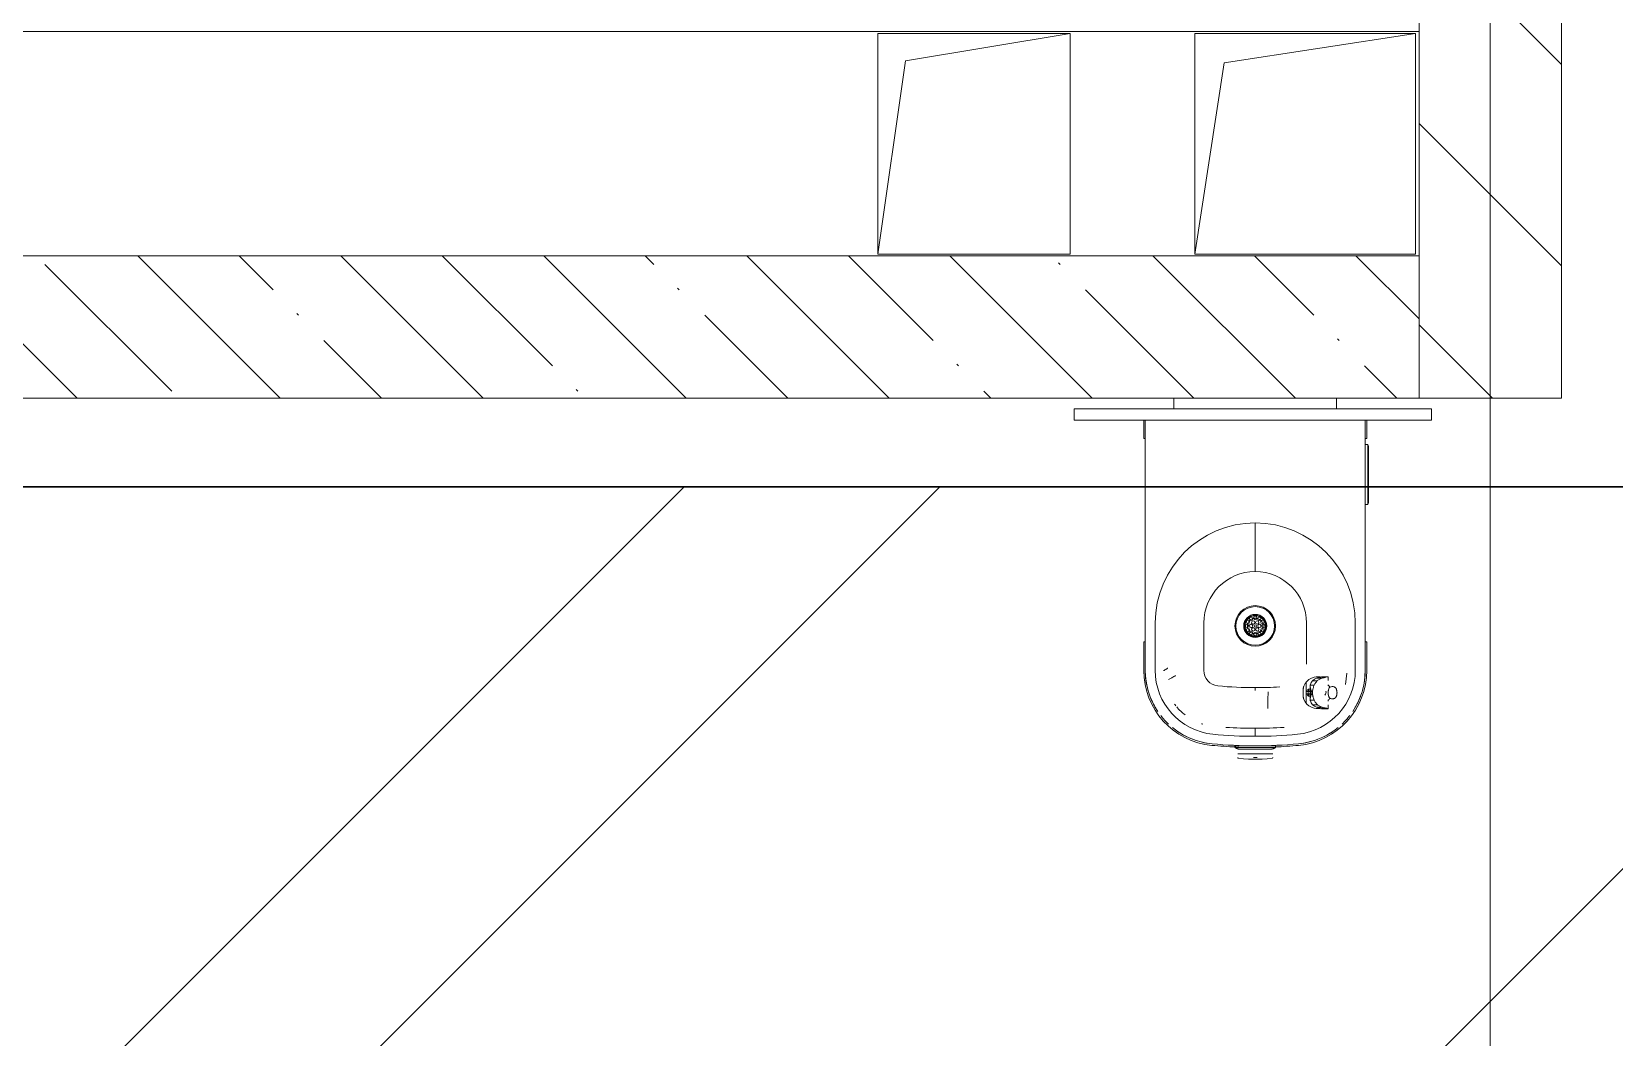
# Model space of a CAD drawing. Header units: millimetres. Extents: x -68946 to 690821, y -552984 to 293768.
# Drawn here: x 166355 to 168577, y -221898 to -220486 of the extents above; entities that cross this region are included whole.
import ezdxf

# ---------------------------------------------------------------- set-up
doc = ezdxf.new("R2010")
doc.units = ezdxf.units.MM
doc.linetypes.add('ADSK_Линия сетки', pattern=[2500, 2000, -250, 0, -250])
for name, color, linetype, lineweight in [('1.2) Стяжка 6 вып.', 30, 'Continuous', 30), ('1.3) Звуко-изол           6 вып.', 90, 'Continuous', 30), ('1.4) Стяжка 6 вып.', 30, 'Continuous', 30), ('A-DETL-GENF-OTLN', 250, 'Continuous', 5), ('A-FLOR-____-OTLN', 250, 'Continuous', 9), ('A-GENM-____-OTLN', 250, 'Continuous', 9), ('A-GLAZ-____-OTLN', 250, 'Continuous', 5), ('A-WALL-____-MCUT', 250, 'Continuous', 13), ('A-WALL-____-PATT', 250, 'Continuous', 13), ('S-GRID-____-OTLN', 250, 'Continuous', 9)]:
    doc.layers.add(name, color=color, linetype=linetype, lineweight=lineweight)

# ---------------------------------------------------------------- blocks, each defined once
blk = doc.blocks.new('HDF-EBP_BASE - HDF-EBP_BASE-V65-АР1_Маркировочный план 3 этажа секция 2_3')
at = {"layer": 'A-GENM-____-OTLN', "lineweight": 5}
for p, q in [((-254.4, 0), (247.3, 0)), ((-254.4, 0), (-254.4, -15.9)), ((-114.3, 15.2), (-114.3, 0)), ((114.3, 0), (114.3, 15.2)), ((247.3, -15.9), (247.3, 0)), ((247.3, -15.9), (-254.4, -15.9))]:
    blk.add_line(p, q, dxfattribs=at)
blk = doc.blocks.new('HDF-EBP_SINK - HDF-EBP_SINK-V66-АР1_Маркировочный план 3 этажа секция 2_3')
at = {"layer": 'A-GENM-____-OTLN', "lineweight": 5}
for p, q in [((-156.6, -15.9), (-156.6, -41.3)), ((-154.4, -367.1), (-154.4, -15.9)), ((-154.4, -15.9), (-154.4, -367.1)), ((154.4, -15.9), (154.4, -367.1)), ((154.4, -367.1), (154.4, -15.9)), ((156.6, -41.3), (156.6, -15.9)), ((-156.6, -41.3), (-154.4, -41.3)), ((154.4, -41.3), (156.6, -41.3)), ((-140.4, -300.5), (-140.5, -367)), ((-72.1, -300.6), (-72.2, -367.1)), ((72.2, -358.4), (72.1, -300.6)), ((140.5, -367), (140.4, -300.5)), ((-154.4, -326.9), (-156.6, -326.9)), ((-156.6, -326.9), (-156.6, -367.1)), ((156.6, -326.9), (154.4, -326.9)), ((156.6, -367.1), (156.6, -326.9)), ((93, -376), (102.1, -376)), ((102.5, -376), (102.5, -381.2)), ((128.5, -371), (126.6, -387.1)), ((67.9, -392.4), (67.9, -390.6)), ((71.6, -383.4), (71.6, -413.5)), ((72.3, -396.8), (75, -396.8)), ((75, -399.9), (72.3, -399.9)), ((75, -393.5), (76.6, -392.9)), ((75, -393.5), (76.5, -393)), ((75, -396.8), (75, -393.5)), ((75, -396.8), (76.6, -396.8)), ((75, -403.2), (75, -399.9)), ((76.6, -399.9), (75, -399.9)), ((76.6, -393.4), (76.6, -393.5)), ((76.6, -393.5), (76.6, -396.8)), ((76.6, -396.8), (76.6, -396.8)), ((76.6, -396.8), (76.6, -396.8)), ((76.6, -399.9), (76.6, -403.2)), ((76.6, -399.9), (76.6, -399.9)), ((76.6, -399.9), (76.6, -399.9)), ((77.1, -408), (77.1, -388.9)), ((77.2, -388.1), (82.7, -388.1)), ((78, -396.8), (79.3, -396.8)), ((87.2, -381.6), (80.2, -381.6)), ((94.1, -378), (85.8, -378)), ((67.9, -406.3), (67.9, -404.6)), ((76.5, -403.7), (75, -403.2)), ((76.6, -403.7), (75, -403.2)), ((76.6, -403.2), (76.6, -403.2)), ((82.7, -408.8), (77.2, -408.8)), ((80.2, -415.3), (87.2, -415.3)), ((94.1, -418.9), (85.8, -418.9)), ((102.1, -421), (93, -421)), ((102.5, -408.7), (102.5, -410.5)), ((102.5, -415.7), (102.5, -420.9)), ((-28.6, -475.3), (-28.6, -473)), ((-3.1, -473), (-28.6, -473)), ((-28.6, -475.3), (-23.1, -475.3)), ((28.6, -475.3), (-28.6, -475.3)), ((-24.6, -484.4), (-23.8, -484.1)), ((24.6, -484.4), (-24.6, -484.4)), ((-23.8, -484.1), (-23.2, -484.1)), ((23.8, -484.1), (-23.8, -484.1)), ((22.2, -477.8), (-22.2, -477.8)), ((22.2, -484.1), (-22.2, -484.1)), ((28.6, -473), (3.1, -473)), ((23.1, -473), (28.6, -473)), ((23.2, -484.1), (23.8, -484.1)), ((23.8, -484.1), (24.6, -484.4)), ((28.6, -473), (28.6, -475.3)), ((2.6, -489.7), (-2.6, -489.7)), ((-2.6, -489.7), (2.6, -489.7)), ((2.6, -492), (-2.6, -492)), ((-2.6, -492), (2.6, -492))]:
    blk.add_line(p, q, dxfattribs=at)
at = {"layer": 'A-GENM-____-OTLN', "lineweight": 5, "flags": 128}
for points in [[(82.7, -376.6), (78.8, -377.9), (75.3, -380), (72.3, -382.6), (69.9, -385.7), (68.1, -389.1)], [(88.2, -376.2), (85.4, -376.4), (82.7, -376.6)], [(85.8, -378), (88.3, -377.3), (90.9, -376.8)], [(67.3, -398.5), (67.1, -395.3), (67.4, -392.1), (68.1, -389.5)], [(68.1, -407.5), (67.4, -404.9), (67.1, -401.7), (67.3, -398.5)], [(77.5, -386.9), (78.7, -384), (80.2, -381.6)], [(80.2, -381.6), (83, -379.5), (85.8, -378)], [(68.1, -407.8), (69.9, -411.3), (72.3, -414.4), (75.3, -417), (78.8, -419), (82.7, -420.3)], [(80.2, -415.3), (78.7, -412.9), (77.5, -410)], [(85.8, -418.9), (83, -417.4), (80.2, -415.3)], [(82.7, -420.3), (85.4, -420.5), (88.2, -420.7)], [(90.9, -420.1), (88.3, -419.6), (85.8, -418.9)], [(-28.6, -475.3), (-28.2, -475.6), (-27.7, -475.9), (-27.3, -476.1), (-26.9, -476.4), (-26.4, -476.6), (-25.9, -476.8), (-25.5, -477), (-25, -477.2), (-24.5, -477.3), (-24, -477.5), (-23.5, -477.6), (-23, -477.7), (-22.5, -477.7), (-22.2, -477.8)], [(22.2, -477.8), (22.7, -477.7), (23.2, -477.6), (23.7, -477.5), (24.2, -477.4), (24.7, -477.3), (25.2, -477.1), (25.7, -476.9), (26.1, -476.7), (26.6, -476.5), (27, -476.3), (27.5, -476), (27.9, -475.8), (28.3, -475.5), (28.6, -475.3)], [(-24.6, -489.5), (-24.6, -489.5), (-24.6, -489.6), (-24.6, -489.6), (-24.6, -489.7), (-24.6, -489.7), (-24.6, -489.7), (-24.6, -489.8), (-24.5, -489.8), (-24.5, -489.9), (-24.5, -489.9), (-24.5, -489.9), (-24.5, -490), (-24.5, -490), (-24.4, -490), (-24.4, -490.1), (-24.4, -490.1), (-24.4, -490.1), (-24.3, -490.2), (-24.3, -490.2), (-24.3, -490.2), (-24.2, -490.2), (-24.2, -490.3), (-24.2, -490.3), (-24.1, -490.3), (-24.1, -490.3), (-24.1, -490.4), (-24, -490.4), (-24, -490.4), (-24, -490.4), (-23.9, -490.4), (-23.9, -490.4), (-23.8, -490.4), (-23.8, -490.5), (-23.8, -490.5), (-23.7, -490.5)], [(-23.7, -490.5), (-16.7, -491.3), (-9.6, -491.8), (-2.6, -492)], [(2.6, -492), (9.7, -491.8), (16.8, -491.3), (23.7, -490.5)], [(23.7, -490.5), (23.8, -490.5), (23.8, -490.5), (23.9, -490.4), (23.9, -490.4), (23.9, -490.4), (24, -490.4), (24, -490.4), (24, -490.4), (24.1, -490.4), (24.1, -490.3), (24.1, -490.3), (24.2, -490.3), (24.2, -490.3), (24.2, -490.2), (24.3, -490.2), (24.3, -490.2), (24.3, -490.2), (24.4, -490.1), (24.4, -490.1), (24.4, -490.1), (24.4, -490), (24.5, -490), (24.5, -490), (24.5, -489.9), (24.5, -489.9), (24.5, -489.9), (24.5, -489.8), (24.6, -489.8), (24.6, -489.7), (24.6, -489.7), (24.6, -489.7), (24.6, -489.6), (24.6, -489.6), (24.6, -489.5), (24.6, -489.5)]]:
    blk.add_lwpolyline(points, dxfattribs=at)
at = {"layer": 'A-GENM-____-OTLN', "lineweight": 5}
for centre, radius in [((0, -304.7), 16.2), ((0, -304.7), 15.1), ((0, -304.7), 14.3), ((-11.5, -304.7), 2.38), ((-10, -298.9), 2.38), ((-10, -310.5), 2.38), ((-5.9, -304.7), 2.38), ((-5.8, -294.7), 2.38), ((-2.8, -299.9), 2.38), ((-2.8, -309.5), 2.38), ((0, -293.2), 2.38), ((0, -304.7), 1.68), ((2.8, -299.9), 2.38), ((2.8, -309.5), 2.38), ((5.7, -294.7), 2.38), ((5.9, -304.7), 2.38), ((10, -298.9), 2.38), ((10, -310.5), 2.38), ((11.5, -304.7), 2.38), ((-5.8, -314.7), 2.38), ((0, -316.2), 2.38), ((5.7, -314.7), 2.38)]:
    blk.add_circle(centre, radius, dxfattribs=at)
for centre, radius, start, end in [((0.2, -300.6), 140.6, 90.0806, 179.9517), ((-0.2, -300.6), 140.6, 0.0483, 89.9194), ((0.2, -300.6), 72.3, 90.1567, 179.9517), ((-0.2, -300.6), 72.3, 0.0483, 89.8433), ((0, -304.7), 28.5, 0, 180), ((0, -304.7), 28.5, 0, 180), ((0, -304.7), 27.1, 0, 180), ((0, -304.7), 16.2, 0, 180), ((0, -304.7), 28.5, 180, 360), ((0, -304.7), 28.5, 180, 360), ((0, -304.7), 27.1, 180, 0), ((0, -304.7), 16.2, 180, 0), ((0, -304.7), 15.1, 0, 180), ((0, -304.7), 15.1, 0, 180), ((0, -304.7), 15.1, 0, 180), ((0, -304.7), 15.1, 0, 180), ((0, -304.7), 15.1, 180, 360), ((0, -304.7), 15.1, 180, 0), ((0, -304.7), 15.1, 180, 0), ((0, -304.7), 15.1, 180, 0), ((0, -304.7), 14.3, 0, 180), ((0, -304.7), 14.3, 0, 180), ((0, -304.7), 14.3, 0, 180), ((0, -304.7), 14.3, 0, 180), ((0, -304.7), 14.3, 180, 360), ((0, -304.7), 14.3, 180, 0), ((0, -304.7), 14.3, 180, 0), ((0, -304.7), 14.3, 180, 0), ((-11.5, -304.7), 2.38, 360, 180), ((-11.5, -304.7), 2.38, 0, 180), ((-11.5, -304.7), 2.38, 180, 0), ((-11.5, -304.7), 2.38, 180, 360), ((-10, -298.9), 2.38, 0, 180), ((-10, -298.9), 2.38, 0, 180), ((-10, -298.9), 2.38, 180, 0), ((-10, -298.9), 2.38, 180, 360), ((-10, -310.5), 2.38, 0, 180), ((-10, -310.5), 2.38, 360, 180), ((-10, -310.5), 2.38, 180, 0), ((-10, -310.5), 2.38, 180, 0), ((0, -304.7), 11, 90, 270), ((-5.9, -304.7), 2.38, 0, 180), ((-5.9, -304.7), 2.38, 105, 180), ((-5.9, -304.7), 2.38, 180, 0), ((-5.9, -304.7), 2.38, 180, 255), ((-5.8, -294.7), 2.38, 0, 180), ((-5.8, -294.7), 2.38, 0, 180), ((-5.8, -294.7), 2.38, 180, 0), ((-5.8, -294.7), 2.38, 180, 360), ((-5.9, -304.7), 2.38, 0, 90), ((-5.9, -304.7), 2.38, 270, 0), ((-2.8, -299.9), 2.38, 0, 180), ((-2.8, -299.9), 2.38, 0, 180), ((-2.8, -299.9), 2.38, 180, 0), ((-2.8, -309.5), 2.38, 0, 180), ((-2.8, -309.5), 2.38, 180, 0), ((-2.8, -309.5), 2.38, 180, 0), ((-2.8, -299.9), 2.38, 195, 0), ((-2.8, -309.5), 2.38, 0, 165), ((0, -293.2), 2.38, 0, 180), ((0, -293.2), 2.38, 0, 180), ((0, -293.2), 2.38, 180, 0), ((0, -293.2), 2.38, 180, 255), ((0, -304.7), 1.68, 0, 180), ((0, -304.7), 1.68, 0, 180), ((0, -304.7), 1.68, 180, 0), ((0, -304.7), 1.68, 180, 0), ((0, -304.7), 11, 270, 90), ((2.8, -299.9), 2.38, 0, 180), ((2.8, -299.9), 2.38, 360, 180), ((2.8, -299.9), 2.38, 180, 0), ((2.8, -299.9), 2.38, 180, 345), ((2.8, -309.5), 2.38, 0, 180), ((2.8, -309.5), 2.38, 15, 180), ((2.8, -309.5), 2.38, 180, 0), ((2.8, -309.5), 2.38, 180, 0), ((0, -293.2), 2.38, 285, 0), ((5.7, -294.7), 2.38, 0, 180), ((5.7, -294.7), 2.38, 360, 180), ((5.7, -294.7), 2.38, 180, 0), ((5.7, -294.7), 2.38, 180, 0), ((5.9, -304.7), 2.38, 90.0554, 180), ((5.9, -304.7), 2.38, 0, 180), ((5.9, -304.7), 2.38, 90, 180), ((5.9, -304.7), 2.38, 180, 0), ((5.9, -304.7), 2.38, 180, 270), ((5.9, -304.7), 2.38, 0, 75), ((5.9, -304.7), 2.38, 285, 0), ((10, -298.9), 2.38, 0, 180), ((10, -298.9), 2.38, 0, 180), ((10, -298.9), 2.38, 180, 0), ((10, -298.9), 2.38, 180, 360), ((10, -310.5), 2.38, 0, 180), ((10, -310.5), 2.38, 360, 180), ((10, -310.5), 2.38, 180, 0), ((10, -310.5), 2.38, 180, 0), ((11.5, -304.7), 2.38, 0, 180), ((11.5, -304.7), 2.38, 0, 180), ((11.5, -304.7), 2.38, 180, 0), ((11.5, -304.7), 2.38, 180, 0), ((-5.8, -314.7), 2.38, 0, 180), ((-5.8, -314.7), 2.38, 0, 180), ((-5.8, -314.7), 2.38, 180, 0), ((-5.8, -314.7), 2.38, 180, 0), ((0, -316.2), 2.38, 0, 180), ((0, -316.2), 2.38, 105, 180), ((0, -316.2), 2.38, 180, 0), ((0, -316.2), 2.38, 180, 0), ((0, -316.2), 2.38, 0, 75), ((5.7, -314.7), 2.38, 0, 180), ((5.7, -314.7), 2.38, 0, 180), ((5.7, -314.7), 2.38, 180, 0), ((5.7, -314.7), 2.38, 180, 0), ((-50.8, -367.1), 105.8, 180, 264.535), ((-50.8, -367.1), 103.6, 180, 213.814), ((-50.8, -367.1), 103.6, 180, 195.4934), ((-50.3, -367.1), 90.2, 179.9517, 264.2224), ((-50.3, -367.1), 21.9, 179.9517, 264.2224), ((50.3, -367.1), 90.2, 275.7776, 0.0483), ((50.8, -367.1), 105.8, 275.465, 360), ((50.8, -367.1), 103.6, 326.186, 0), ((50.8, -367.1), 103.6, 344.5066, 360), ((-4.3, 87.2), 478.5, 264.2224, 270.5192), ((4.3, 87.2), 478.5, 269.4808, 273.6015), ((94.7, -398.5), 4.73, 313.4033, 26.4947), ((94.7, -398.5), 13.1, 37.513, 57.2889), ((-50.8, -367.1), 103.6, 200.6535, 211.4163), ((-50.7, -367), 78.7, 217.0387, 219.2483), ((-50.4, -367.7), 78.4, 220.2117, 232.1223), ((94.7, -398.5), 13.1, 305.7005, 322.487), ((50.8, -367.1), 103.6, 328.5837, 339.3465), ((-50.8, -367.1), 103.6, 217.8768, 226.8402), ((-50.4, -367.7), 78.4, 251.32, 252.7791), ((50.8, -367.1), 103.6, 313.3418, 322.3052), ((-50.8, -367.1), 103.6, 230.721, 264.535), ((-50.8, -367.1), 103.6, 233.1187, 243.8815), ((-50.8, -367.1), 103.6, 249.0416, 264.535), ((-4.3, 87.2), 546.8, 264.2224, 270.4544), ((0.1, 182.5), 631, 266.2538, 273.6897), ((4.3, 87.2), 546.8, 269.5456, 275.7776), ((50.8, -367.1), 103.6, 275.465, 309.279), ((50.8, -367.1), 103.6, 275.465, 290.9584), ((50.8, -367.1), 103.6, 296.1185, 306.8813), ((0, 163.9), 639.2, 264.535, 267.5504), ((0, 163.9), 637, 264.535, 270), ((0, 163.9), 637, 264.535, 270), ((0, 163.9), 639.2, 267.6208, 267.7358), ((0, 163.9), 639.2, 267.8004, 267.927), ((0, 163.9), 637, 270, 275.465), ((0, 163.9), 637, 270, 275.465), ((0, 163.9), 639.2, 272.515, 275.465)]:
    blk.add_arc(centre, radius, start, end, dxfattribs=at)
for centre, major_axis, start_param, end_param in [((75.8, -398.3), (0, 5), 0.221966, 1.262588), ((75.8, -398.3), (0, 5), 1.879005, 2.919627), ((78.8, -398.3), (0, 5.94), 1.312399, 1.570796), ((78.8, -398.3), (0, 5.94), 1.570796, 1.829193), ((75.8, -398.3), (0, 5), 6.054967, 6.067574), ((75.8, -398.3), (0, 5), 3.357204, 4.367651), ((75.8, -398.3), (0, 5), 5.020598, 5.432897)]:
    blk.add_ellipse(centre, major_axis=major_axis, ratio=0.731354, start_param=start_param, end_param=end_param, dxfattribs=at)
for points, knots in [([(0, -160), (0, -160.8), (0, -162.5), (0, -165), (0, -167.3), (0, -169.2), (0, -170.8), (0, -172), (0, -172.7), (0, -173.2), (0, -173.6), (0, -174.4), (0, -175.8), (0, -178.5), (0, -182.4), (0, -185.8), (0, -188.6), (0, -190.8), (0, -193.1), (0, -195.3), (0, -197.5), (0, -199.7), (0, -202), (0, -205.1), (0, -209), (0, -213.7), (0, -220), (0, -225), (0, -228.3)], [-1, -1, -1, -1, -0.972222, -0.944444, -0.916667, -0.888889, -0.861111, -0.833333, -0.805556, -0.777778, -0.75, -0.722222, -0.666667, -0.611111, -0.555556, -0.5, -0.472222, -0.444444, -0.416667, -0.388889, -0.361111, -0.333333, -0.305556, -0.277778, -0.222222, -0.166667, -0.111111, 0, 0, 0, 0]), ([(-128.6, -367.4), (-128.2, -367.2), (-127.4, -366.7), (-126.2, -366), (-124.8, -365.1), (-123.5, -364.3), (-123.2, -364.1), (-123.2, -364.1)], [-1, -1, -1, -1, -0.857143, -0.714286, -0.571429, -0.285714, 0, 0, 0, 0]), ([(-121.6, -380), (-121, -379.6), (-119.7, -378.9), (-117.9, -377.9), (-116.7, -377.3), (-116.3, -377), (-116.2, -377)], [-1, -1, -1, -1, -0.7857143, -0.5714286, -0.2857143, -0.1428571, -0.1428571, -0.1428571, -0.1428571]), ([(-116.1, -376.9), (-116.1, -376.9), (-115.6, -376.6), (-113.6, -375.6), (-111.8, -374.5)], [-1, -1, -1, -1, -0.8571429, -0.5714286, -0.5714286, -0.5714286, -0.5714286]), ([(94.3, -376.6), (95.7, -376.5), (98.2, -376.3), (100.8, -376), (102.2, -375.9), (102.5, -376), (102.5, -376)], [0, 0, 0, 0, 0.1666667, 0.3333333, 0.5, 0.6188068, 0.6188068, 0.6188068, 0.6188068]), ([(17.9, -414.5), (17.9, -414.5), (17.9, -413.9), (17.9, -410.9), (17.9, -406.2), (17.9, -401.9), (18, -398.8), (18, -397.1)], [-1, -1, -1, -1, -0.8571429, -0.5714286, -0.4285714, -0.2857143, -0.1428571, -0.1428571, -0.1428571, -0.1428571]), ([(68.1, -389.1), (68.1, -389.3), (68, -389.5), (68, -389.9), (68, -390.1), (67.9, -390.4), (67.9, -390.7), (68, -391), (68, -391.2)], [0, 0, 0, 0, 0.1, 0.15, 0.2, 0.25, 0.3, 0.4, 0.4, 0.4, 0.4]), ([(77.2, -408.8), (77.1, -408.1), (77.2, -406.7), (77.5, -404.8), (77.8, -403.5), (78, -402.7), (78.1, -402.1), (78.2, -401.5), (78.4, -400.9), (78.5, -400.3), (78.6, -399.7), (78.6, -399.1), (78.6, -398.5), (78.6, -397.8), (78.6, -397.2), (78.5, -396.6), (78.4, -396), (78.2, -395.4), (78.1, -394.8), (78, -394.2), (77.8, -393.5), (77.5, -392.1), (77.2, -390.2), (77.1, -388.8), (77.2, -388.1)], [0, 0, 0, 0, 0.111111, 0.222222, 0.277778, 0.305556, 0.333333, 0.361111, 0.388889, 0.416667, 0.444444, 0.472222, 0.5, 0.527778, 0.555556, 0.583333, 0.611111, 0.638889, 0.666667, 0.694444, 0.722222, 0.777778, 0.888889, 1, 1, 1, 1]), ([(82.7, -388.1), (82.1, -389.3), (81.2, -391.9), (80.5, -395.8), (80.4, -399), (80.6, -401.3), (80.8, -402.9), (81.2, -404.5), (81.7, -406.5), (82.3, -407.9), (82.7, -408.8)], [0, 0, 0, 0, 0.2, 0.4, 0.55, 0.625, 0.7, 0.775, 0.85, 1, 1, 1, 1]), ([(105, -406.4), (104.7, -406.3), (104.2, -405.8), (103.7, -404.9), (103.4, -404.2), (103.2, -403.7), (103.1, -403.3), (103, -402.9), (102.8, -402.3), (102.7, -401.6), (102.6, -401), (102.5, -400.5), (102.5, -399.9), (102.4, -399.2), (102.4, -398.4), (102.4, -397.7), (102.5, -397.1), (102.5, -396.6), (102.6, -395.7), (102.8, -394.9), (102.9, -394.4)], [-1, -1, -1, -1, -0.8, -0.7, -0.65, -0.6, -0.575, -0.55, -0.5, -0.45, -0.4, -0.375, -0.35, -0.3, -0.25, -0.2, -0.175, -0.15, -0.1, 0, 0, 0, 0]), ([(111, -390.3), (111.3, -390.4), (111.7, -390.6), (112.1, -391), (112.4, -391.2), (112.5, -391.3), (112.6, -391.4), (112.7, -391.5), (112.8, -391.6), (113, -391.8), (113.3, -392.2), (113.6, -392.6), (113.8, -393), (113.9, -393.3), (113.9, -393.5), (114, -393.7), (114.1, -394.1), (114.2, -394.5), (114.4, -395.2), (114.6, -396.1), (114.7, -397.1), (114.8, -397.9), (114.8, -398.3), (114.9, -398.6), (114.8, -398.9), (114.8, -399.4), (114.7, -400.1), (114.6, -401), (114.4, -401.9), (114.2, -402.5), (114.1, -402.9), (114, -403.2), (113.9, -403.4), (113.9, -403.5), (113.8, -403.7), (113.7, -404), (113.6, -404.3), (113.3, -404.8), (113, -405.1), (112.8, -405.3), (112.6, -405.4), (112.5, -405.6), (112.4, -405.7), (112.1, -406), (111.8, -406.2), (111.4, -406.4), (110.8, -406.7), (110.1, -406.9), (108.9, -407.1), (107.2, -407), (105.8, -406.7), (105, -406.4)], [-1, -1, -1, -1, -0.944444, -0.916667, -0.902778, -0.895833, -0.888889, -0.881944, -0.875, -0.861111, -0.833333, -0.805556, -0.791667, -0.784722, -0.777778, -0.770833, -0.763889, -0.75, -0.736111, -0.722222, -0.694444, -0.680556, -0.673611, -0.666667, -0.659722, -0.652778, -0.638889, -0.611111, -0.597222, -0.583333, -0.569444, -0.5625, -0.559028, -0.555556, -0.548611, -0.541667, -0.527778, -0.5, -0.472222, -0.458333, -0.451389, -0.444444, -0.430556, -0.416667, -0.388889, -0.361111, -0.333333, -0.277778, -0.222222, -0.111111, 0, 0, 0, 0]), ([(17.9, -420.8), (17.9, -420.1), (17.9, -418.7), (17.9, -416.6), (17.9, -415.2), (17.9, -414.7), (17.9, -414.6)], [-1, -1, -1, -1, -0.7857143, -0.5714286, -0.2857143, -0.1428571, -0.1428571, -0.1428571, -0.1428571]), ([(68, -405.8), (68, -405.9), (67.9, -406.2), (67.9, -406.5), (68, -406.8), (68, -407), (68, -407.4), (68.1, -407.6), (68.1, -407.8)], [0.6, 0.6, 0.6, 0.6, 0.7, 0.75, 0.8, 0.85, 0.9, 1, 1, 1, 1]), ([(102.4, -420.9), (102.4, -421), (101.5, -421), (98.2, -420.7), (95.7, -420.4), (94.3, -420.3)], [0.3811932, 0.3811932, 0.3811932, 0.3811932, 0.6666667, 0.8333333, 1, 1, 1, 1]), ([(0, -459.6), (0, -458.7), (0, -457), (0, -454.6), (0, -452.3), (0, -450.4), (0, -449.1), (0, -448.5), (0, -448.4)], [-1, -1, -1, -1, -0.9722222, -0.9444444, -0.9166667, -0.8888889, -0.8611111, -0.852685, -0.852685, -0.852685, -0.852685])]:
    blk.add_open_spline(points, degree=3, knots=knots, dxfattribs=at)
for points in [[(-123.2, -364.1), (-123.2, -364.1), (-123, -364), (-122.7, -363.8)], [(91.2, -376), (90.4, -376.1), (89.3, -376.2), (88.2, -376.2)], [(90.9, -376.8), (91.7, -376.6), (93.1, -376.3), (93.6, -376.1), (93.6, -376.1)], [(93.6, -376.8), (93.9, -376.7), (94.1, -376.7), (94.3, -376.6)], [(99.3, -376.8), (98.5, -377), (96.8, -377.3), (95, -377.8), (94.1, -378)], [(102.4, -376.1), (102.2, -376.2), (101.1, -376.5), (99.3, -376.8)], [(0, -395.6), (0, -394.2), (0, -392.7), (0, -391.3)], [(77.2, -388.1), (77.2, -387.9), (77.3, -387.5), (77.4, -387.1), (77.5, -386.9)], [(87.2, -381.6), (86.4, -382.5), (84.8, -384.4), (83.4, -386.8), (82.7, -388.1)], [(94.1, -378), (93, -378.4), (90.7, -379.4), (88.4, -380.8), (87.2, -381.6)], [(102.9, -394.4), (103.2, -393.3), (103.8, -391.5), (104.6, -390.7), (105, -390.5)], [(105, -390.5), (106.2, -390.1), (108.3, -389.7), (110.1, -390), (111, -390.3)], [(77.5, -410), (77.4, -409.8), (77.3, -409.5), (77.2, -409), (77.2, -408.8)], [(82.7, -408.8), (83.4, -410.1), (84.8, -412.5), (86.4, -414.5), (87.2, -415.3)], [(87.2, -415.3), (88.4, -416.1), (90.7, -417.5), (93, -418.5), (94.1, -418.9)], [(88.2, -420.7), (89.3, -420.8), (90.4, -420.8), (91.2, -420.9)], [(93.6, -420.8), (93.6, -420.8), (93.1, -420.6), (91.7, -420.3), (90.9, -420.1)], [(94.3, -420.3), (94.1, -420.3), (93.9, -420.2), (93.6, -420.1)], [(94.1, -418.9), (95, -419.2), (96.8, -419.6), (98.5, -419.9), (99.3, -420.1)], [(99.3, -420.1), (100.2, -420.3), (101.6, -420.6), (102.3, -420.8), (102.4, -420.8)], [(102.4, -409.9), (102.4, -409.6), (102.4, -409.3), (102.3, -409.1)]]:
    blk.add_open_spline(points, degree=3, dxfattribs=at)
blk = doc.blocks.new('Elkay_logo - Elkay_logo-V67-АР1_Маркировочный план 3 этажа секция 2_3')
at = {"layer": 'A-GENM-____-OTLN', "lineweight": 5}
for p, q in [((140174.4, 37490), (140178.3, 37490)), ((140178.3, 37489.2), (140178.3, 37490)), ((140178.3, 37490), (140178.3, 37489.2)), ((140178.3, 37489.2), (140178.3, 37406.7)), ((140178.3, 37488.2), (140179.1, 37488.2)), ((140179.1, 37488.2), (140179.1, 37407.7)), ((140178.3, 37405.9), (140174.4, 37405.9)), ((140178.3, 37407.7), (140179.1, 37407.7)), ((140178.3, 37406.7), (140178.3, 37405.9)), ((140178.3, 37405.9), (140178.3, 37406.7))]:
    blk.add_line(p, q, dxfattribs=at)
blk = doc.blocks.new('_Wn_-As_OpeningMEP_floor__Rectangular - _Wn_-As_OpeningMEP_floor__Rectangular-37748879-АР1_Маркировочный план 3 этажа секция 2_3')
at = {"layer": 'A-DETL-GENF-OTLN', "lineweight": 5}
for p, q in [((-113.5, 163.5), (155, 205)), ((-155, -105), (-113.5, 163.5))]:
    blk.add_line(p, q, dxfattribs=at)
blk = doc.blocks.new('_Wn_-As_OpeningMEP_floor__Rectangular - _Wn_-As_OpeningMEP_floor__Rectangular-39899416-АР1_Маркировочный план 3 этажа секция 2_3')
at = {"layer": 'A-DETL-GENF-OTLN', "lineweight": 5}
for p, q in [((-96.3, 166.3), (135, 205)), ((-135, -105), (-96.3, 166.3))]:
    blk.add_line(p, q, dxfattribs=at)

msp = doc.modelspace()

# ---------------------------------------------------------------- hatches: boundary and pattern name
at = {"layer": '1.2) Стяжка 6 вып.', "lineweight": 30}
h = msp.add_hatch(dxfattribs=at)
h.set_pattern_fill('ANSI31', color=256, scale=333)
h.paths.add_polyline_path([(168744.8482, -232848.7237), (165003.6855, -232848.7237), (165003.6855, -230577.8929), (168744.8482, -230577.8929), (168744.8482, -224829.3261), (164833.2162, -224829.3261), (164833.2162, -221125.1731), (168744.8482, -221125.1731), (168744.8482, -213028.6273), (164947.8838, -213028.6273), (164947.8838, -210186.4206), (168744.8482, -210186.4206), (168744.8482, -199980.9286), (172833.1936, -199980.9286), (172833.1936, -258343.4286), (168744.8482, -258343.4286), (168744.8482, -248036.2565), (164977.9057, -248036.2565), (164977.9057, -245910.0791), (168744.8482, -245910.0791)])
at = {"layer": '1.3) Звуко-изол           6 вып.', "lineweight": 30}
h = msp.add_hatch(dxfattribs=at)
h.set_pattern_fill('ANSI31', color=256, scale=500)
h.paths.add_polyline_path([(168744.8482, -232848.7237), (165003.6855, -232848.7237), (165003.6855, -230577.8929), (168744.8482, -230577.8929), (168744.8482, -224829.3261), (164833.2162, -224829.3261), (164833.2162, -221125.1731), (168744.8482, -221125.1731), (168744.8482, -213028.6273), (164947.8838, -213028.6273), (164947.8838, -210186.4206), (168744.8482, -210186.4206), (168744.8482, -199980.9286), (172833.1936, -199980.9286), (172833.1936, -258343.4286), (168744.8482, -258343.4286), (168744.8482, -248036.2565), (164977.9057, -248036.2565), (164977.9057, -245910.0791), (168744.8482, -245910.0791)])
at = {"layer": '1.4) Стяжка 6 вып.', "lineweight": 30}
h = msp.add_hatch(dxfattribs=at)
h.set_pattern_fill('ANSI32', color=256, scale=333)
h.paths.add_polyline_path([(168744.8482, -232848.7237), (165003.6855, -232848.7237), (165003.6855, -230577.8929), (168744.8482, -230577.8929), (168744.8482, -224829.3261), (164833.2162, -224829.3261), (164833.2162, -221125.1731), (168744.8482, -221125.1731), (168744.8482, -213028.6273), (164947.8838, -213028.6273), (164947.8838, -210186.4206), (168744.8482, -210186.4206), (168744.8482, -199980.9286), (172833.1936, -199980.9286), (172833.1936, -258343.4286), (168744.8482, -258343.4286), (168744.8482, -248036.2565), (164977.9057, -248036.2565), (164977.9057, -245910.0791), (168744.8482, -245910.0791)])
at = {"layer": 'A-WALL-____-PATT', "lineweight": 15}
h = msp.add_hatch(dxfattribs=at)
h.set_pattern_fill('FP_1', color=256, style=0, pattern_type=2)
h.set_pattern_definition([(135, (28052.9, -258555.93), (-141.42136, -141.42136), [])])
h.paths.add_polyline_path([(168502.9057, -221000.7777), (168502.9057, -220195.9296), (168302.9057, -220195.9296), (168302.9057, -221000.7777), (168445.192, -221000.7777)])
h.paths.add_polyline_path([(168302.9057, -219095.9296), (168502.9057, -219095.9296), (168502.9057, -214120.9602), (168302.9057, -214120.9602), (168302.9057, -219065.9296)])
h.paths.add_polyline_path([(168302.9057, -213450.9602), (168502.9057, -213450.9602), (168502.9057, -213230.9602), (168302.9057, -213230.9602), (168302.9057, -213430.9602)])
h = msp.add_hatch(dxfattribs=at)
h.set_pattern_fill('FP_19', color=256, style=0, pattern_type=2)
h.set_pattern_definition([(135, (28052.9, -258555.93), (-142.5612, -142.5612), []), (135, (28195.47, -258555.93), (-142.5612, -142.5612), [252.016, -50.403, 3.353, -47.05])])
h.paths.add_polyline_path([(164749.9996, -221000.7777), (168302.9057, -221000.7777), (168302.0779, -220800.7777), (164552.9057, -220800.7777), (164552.9057, -221000.7777), (164632.9057, -221000.7777)])

# ---------------------------------------------------------------- linework, layer by layer
at = {"layer": '1.2) Стяжка 6 вып.', "lineweight": 30}
msp.add_lwpolyline([(168744.8482, -221125.1731), (168744.8482, -213028.6273), (164947.8838, -213028.6273), (164947.8838, -210186.4206), (168744.8482, -210186.4206), (168744.8482, -199980.9286), (172833.1936, -199980.9286), (172833.1936, -258343.4286), (168744.8482, -258343.4286), (168744.8482, -248036.2565), (164977.9057, -248036.2565), (164977.9057, -245910.0791), (168744.8482, -245910.0791), (168744.8482, -232848.7237), (165003.6855, -232848.7237), (165003.6855, -230577.8929), (168744.8482, -230577.8929), (168744.8482, -224829.3261), (164833.2162, -224829.3261), (164833.2162, -221125.1731)], close=True, dxfattribs=at)
at = {"layer": 'A-FLOR-____-OTLN', "lineweight": 5}
for p, q in [((167542.8838, -220488.4808), (167812.8838, -220488.4808)), ((167542.8838, -220798.4808), (167542.8838, -220488.4808)), ((167812.8838, -220488.4808), (167812.8838, -220798.4808)), ((167987.8838, -220798.4286), (167987.8838, -220488.4286)), ((167987.8838, -220488.4286), (168297.8838, -220488.4286)), ((168297.8838, -220488.4286), (168297.8838, -220798.4286)), ((167812.8838, -220798.4808), (167542.8838, -220798.4808)), ((168297.8838, -220798.4286), (167987.8838, -220798.4286))]:
    msp.add_line(p, q, dxfattribs=at)
at = {"layer": 'A-WALL-____-MCUT', "color": 7, "lineweight": 15}
for p, q in [((168302.9057, -220225.9296), (168302.9057, -221000.7777)), ((168502.9057, -221000.7777), (168502.9057, -220225.9296)), ((164752.9057, -220485.9804), (168302.9057, -220485.9804)), ((168302.9057, -221000.7777), (168502.9057, -221000.7777))]:
    msp.add_line(p, q, dxfattribs=at)
at = {"layer": 'A-WALL-____-MCUT', "color": 250, "lineweight": 15}
for p, q in [((168302.9057, -220800.7777), (164552.9057, -220800.7777)), ((168302.9057, -221000.7777), (168302.9057, -220800.7777)), ((164552.9057, -221000.7777), (168302.9057, -221000.7777))]:
    msp.add_line(p, q, dxfattribs=at)
at = {"layer": 'S-GRID-____-OTLN', "linetype": 'ADSK_Линия сетки'}
msp.add_line((168402.9057, -262294.7685), (168402.9057, -197353.9241), dxfattribs=at)

# ---------------------------------------------------------------- block references
at = {"layer": 'A-GENM-____-OTLN', "lineweight": 5}
for name, p in [('HDF-EBP_BASE - HDF-EBP_BASE-V65-АР1_Маркировочный план 3 этажа секция 2_3', (168072.9057, -221015.928)), ('HDF-EBP_SINK - HDF-EBP_SINK-V66-АР1_Маркировочный план 3 этажа секция 2_3', (168072.9057, -221015.928)), ('Elkay_logo - Elkay_logo-V67-АР1_Маркировочный план 3 этажа секция 2_3', (28052.9057, -258555.9292))]:
    msp.add_blockref(name, p, dxfattribs=at)
at = {"layer": 'A-GLAZ-____-OTLN'}
for name, p in [('_Wn_-As_OpeningMEP_floor__Rectangular - _Wn_-As_OpeningMEP_floor__Rectangular-39899416-АР1_Маркировочный план 3 этажа секция 2_3', (167677.8838, -220693.4808)), ('_Wn_-As_OpeningMEP_floor__Rectangular - _Wn_-As_OpeningMEP_floor__Rectangular-37748879-АР1_Маркировочный план 3 этажа секция 2_3', (168142.8838, -220693.4286))]:
    msp.add_blockref(name, p, dxfattribs=at)

doc.saveas('drawing.dxf')
